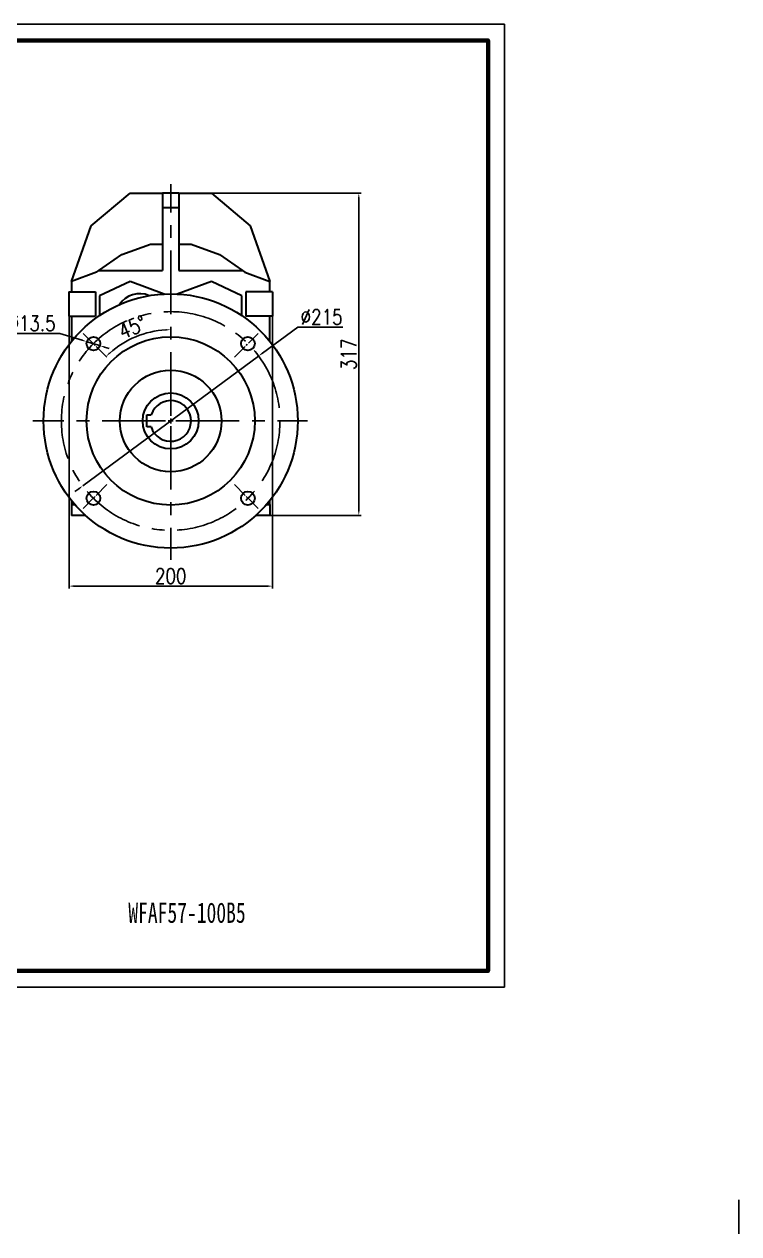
# Model space of a CAD drawing. Header units: millimetres. Extents: x 13353 to 14923, y -2887 to -1698.
# Drawn here: x 14220 to 14923, y -2887 to -1698 of the extents above; entities that cross this region are included whole.
import ezdxf

# ---------------------------------------------------------------- set-up
doc = ezdxf.new("R2010")
doc.units = ezdxf.units.MM
doc.header["$LTSCALE"] = 100
for name, pattern in [('CENTER', [2, 1.25, -0.25, 0.25, -0.25]), ('DASHED', [0.75, 0.5, -0.25]), ('EB_DASHDOT', [39, 30, -3, 3, -3])]:
    doc.linetypes.add(name, pattern=pattern)
doc.layers.get('0').update_dxf_attribs({"lineweight": 35})
for name, color, linetype in [('3中心线层', 1, 'CENTER'), ('4虚线层', 6, 'DASHED'), ('7标注层', 4, 'Continuous'), ('CAXA1', 1, 'EB_DASHDOT')]:
    doc.layers.add(name, color=color, linetype=linetype)
doc.layers.add('图眶', color=5, linetype='Continuous', lineweight=80)
doc.styles.get("Standard").update_dxf_attribs({"font": 'thenor.shx', "width": 0.707, "bigfont": 'hztxt.shx'})
doc.styles.add('TH_GBDIM', font='romans.shx', dxfattribs={"width": 0.8, "bigfont": 'gbcbig.shx'})
doc.dimstyles.new('TH_GBDIM', dxfattribs={"dimscale": 6, "dimtxt": 2.5, "dimasz": 0.8, "dimexe": 0.4, "dimexo": 0, "dimgap": 0.4, "dimtad": 1, "dimdec": 1, "dimdsep": 46, "dimtxsty": 'TH_GBDIM', "dimcen": 2.5, "dimclrd": 130, "dimclre": 130, "dimclrt": 3, "dimadec": 0, "dimazin": 0, "dimtfac": 0.714286, "dimtdec": 1, "dimtmove": 0, "dimatfit": 3, "dimfxl": 1, "dimtolj": 1, "dimtzin": 0, "dimlwd": -1, "dimlwe": -1, "dimarcsym": 0})

# ---------------------------------------------------------------- blocks, each defined once
blk = doc.blocks.new('*D29')
at = {"layer": '7标注层', "color": 130}
for p, q in [((14387.8, -1863.9), (14551.2, -1863.9)), ((14548.8, -1868.7), (14548.8, -2176.1)), ((14461.3, -2180.9), (14551.2, -2180.9))]:
    blk.add_line(p, q, dxfattribs=at)
for points in [[(14549.6, -1868.7), (14548, -1868.7), (14548.8, -1863.9)], [(14548, -2176.1), (14549.6, -2176.1), (14548.8, -2180.9)]]:
    blk.add_solid(points, dxfattribs=at)
at = {"layer": 'Defpoints', "color": 0}
for p in [(14387.8, -1863.9), (14461.3, -2180.9), (14548.8, -2180.9)]:
    blk.add_point(p, dxfattribs=at)
at = {"layer": '7标注层', "color": 3, "insert": (14538.9, -2022.4), "char_height": 15, "attachment_point": 5, "rotation": 90, "style": 'TH_GBDIM'}
blk.add_mtext('\\A1;317', dxfattribs=at)
blk = doc.blocks.new('*D33')
at = {"layer": '7标注层', "color": 130}
for p, q in [((14178.8, -2001.8), (14254.9, -2001.8)), ((14254.9, -2001.8), (14276.7, -2008.5)), ((14294.2, -2013.8), (14281.3, -2009.9)), ((14298.8, -2015.2), (14303.4, -2016.6))]:
    blk.add_line(p, q, dxfattribs=at)
for points in [[(14276.5, -2009.2), (14276.9, -2007.7), (14281.3, -2009.9)], [(14299, -2014.5), (14298.6, -2016), (14294.2, -2013.8)]]:
    blk.add_solid(points, dxfattribs=at)
at = {"layer": 'Defpoints', "color": 0}
for p in [(14281.3, -2009.9), (14294.2, -2013.8)]:
    blk.add_point(p, dxfattribs=at)
at = {"layer": '7标注层', "color": 3, "insert": (14215.6, -1991.9), "char_height": 15, "attachment_point": 5, "style": 'TH_GBDIM'}
blk.add_mtext('\\A1;4-∅13.5', dxfattribs=at)
blk = doc.blocks.new('_Closed')
at = {"color": 0, "linetype": 'ByBlock', "lineweight": -2}
for p, q in [((-1, 0.17), (0, 0)), ((-1, 0.17), (-1, -0.17)), ((0, 0), (-1, -0.17)), ((0, 0), (-1, 0))]:
    blk.add_line(p, q, dxfattribs=at)
blk = doc.blocks.new('*D34')
at = {"layer": '7标注层', "color": 130}
blk.add_arc((14363.8, -2087.9), 89.7, 93.065, 131.935, dxfattribs=at)
for points in [[(14359, -1999.1), (14359, -1997.5), (14363.8, -1998.1)], [(14303.2, -2020.5), (14304.3, -2021.7), (14300.3, -2024.4)]]:
    blk.add_solid(points, dxfattribs=at)
at = {"layer": 'Defpoints', "color": 0}
for p in [(14363.8, -1855.2), (14277.7, -2001.8), (14318.9, -2010.1), (14301.1, -2025.2), (14363.8, -2082.9)]:
    blk.add_point(p, dxfattribs=at)
at = {"layer": '7标注层', "color": 3, "insert": (14326.2, -1995.6), "char_height": 15, "attachment_point": 5, "rotation": 22.1777, "style": 'TH_GBDIM'}
blk.add_mtext('\\A1;45%%d', dxfattribs=at)
blk = doc.blocks.new('*D39')
at = {"layer": '7标注层', "color": 130}
for p, q in [((14488.9, -1995.5), (14454.1, -2021.2)), ((14533, -1995.5), (14488.9, -1995.5)), ((14277.3, -2151.7), (14450.3, -2024)), ((14273.4, -2154.6), (14269.6, -2157.4))]:
    blk.add_line(p, q, dxfattribs=at)
for points in [[(14453.6, -2020.5), (14454.6, -2021.8), (14450.3, -2024)], [(14273.9, -2155.2), (14272.9, -2153.9), (14277.3, -2151.7)]]:
    blk.add_solid(points, dxfattribs=at)
at = {"layer": 'Defpoints', "color": 0}
for p in [(14450.3, -2024), (14277.3, -2151.7)]:
    blk.add_point(p, dxfattribs=at)
at = {"layer": '7标注层', "color": 3, "insert": (14512.2, -1985.6), "char_height": 15, "attachment_point": 5, "style": 'TH_GBDIM'}
blk.add_mtext('\\A1;∅215', dxfattribs=at)
blk = doc.blocks.new('*D146')
at = {"layer": '7标注层', "color": 130}
for p, q in [((14263.8, -1984.9), (14263.8, -2252.7)), ((14463.8, -1984.9), (14463.8, -2252.7)), ((14268.6, -2250.3), (14459, -2250.3))]:
    blk.add_line(p, q, dxfattribs=at)
for points in [[(14268.6, -2249.5), (14268.6, -2251.1), (14263.8, -2250.3)], [(14459, -2251.1), (14459, -2249.5), (14463.8, -2250.3)]]:
    blk.add_solid(points, dxfattribs=at)
at = {"layer": 'Defpoints', "color": 0}
for p in [(14263.8, -1984.9), (14463.8, -1984.9), (14463.8, -2250.3)]:
    blk.add_point(p, dxfattribs=at)
at = {"layer": '7标注层', "color": 3, "insert": (14363.8, -2240.4), "char_height": 15, "attachment_point": 5, "style": 'TH_GBDIM'}
blk.add_mtext('\\A1;200', dxfattribs=at)

msp = doc.modelspace()

# ---------------------------------------------------------------- linework, layer by layer
at = {"color": 7, "linetype": 'Continuous'}
for p, q in [((14285.636, -1895.865), (14323.772, -1863.865)), ((14323.772, -1863.865), (14355.772, -1863.865)), ((14355.772, -1863.865), (14355.772, -1878.299)), ((14371.772, -1863.865), (14355.772, -1863.865)), ((14371.772, -1863.865), (14403.772, -1863.865)), ((14371.772, -1863.865), (14371.772, -1878.299)), ((14403.772, -1863.865), (14441.908, -1895.865)), ((14355.772, -1878.299), (14355.772, -1939.846)), ((14371.772, -1878.299), (14355.772, -1878.299)), ((14371.772, -1878.299), (14371.772, -1939.846)), ((14266.272, -1950.865), (14285.636, -1895.865)), ((14441.908, -1895.865), (14461.272, -1950.865)), ((14315.772, -1924.056), (14343.772, -1913.865)), ((14343.772, -1913.865), (14355.772, -1913.865)), ((14371.772, -1913.865), (14383.772, -1913.865)), ((14383.772, -1913.865), (14411.772, -1924.056)), ((14293.222, -1939.846), (14315.772, -1924.056)), ((14411.772, -1924.056), (14434.322, -1939.846)), ((14290.772, -1941.562), (14266.272, -1950.865)), ((14290.772, -1941.562), (14293.222, -1939.846)), ((14293.222, -1939.846), (14355.772, -1939.846)), ((14323.772, -1950.806), (14293.772, -1964.796)), ((14357.356, -1963.03), (14323.772, -1950.806)), ((14403.772, -1950.806), (14370.188, -1963.03)), ((14371.772, -1939.846), (14434.322, -1939.846)), ((14433.772, -1964.796), (14403.772, -1950.806)), ((14434.322, -1939.846), (14436.772, -1941.562)), ((14436.772, -1941.562), (14461.272, -1950.865)), ((14263.772, -1960.865), (14263.772, -1984.865)), ((14263.772, -1960.865), (14289.772, -1960.865)), ((14266.272, -1950.865), (14266.272, -1960.865)), ((14289.772, -1960.865), (14289.772, -1984.865)), ((14463.772, -1960.865), (14437.772, -1960.865)), ((14437.772, -1960.865), (14437.772, -1984.865)), ((14461.272, -1960.865), (14461.272, -1950.865)), ((14463.772, -1960.865), (14463.772, -1984.865)), ((14293.772, -1964.796), (14293.772, -1984.304)), ((14433.772, -1984.304), (14433.772, -1964.796)), ((14263.772, -1984.865), (14289.772, -1984.865)), ((14266.272, -1984.865), (14266.272, -2009.643)), ((14463.772, -1984.865), (14437.772, -1984.865)), ((14461.272, -2009.643), (14461.272, -1984.865)), ((14266.272, -2166.088), (14266.272, -2169.865)), ((14266.272, -2169.865), (14269.427, -2169.865)), ((14266.272, -2169.865), (14266.272, -2180.865)), ((14458.117, -2169.865), (14461.272, -2169.865)), ((14461.272, -2169.865), (14461.272, -2166.088)), ((14461.272, -2169.865), (14461.272, -2180.865)), ((14280.249, -2180.865), (14266.272, -2180.865)), ((14461.272, -2180.865), (14447.294, -2180.865))]:
    msp.add_line(p, q, dxfattribs=at)
for p, q in [((14340.37, -2093.749), (14340.37, -2081.749)), ((14340.37, -2081.749), (14344.73, -2081.749)), ((14344.657, -2093.749), (14340.37, -2093.749))]:
    msp.add_line(p, q)
for centre, radius in [((14363.772, -2087.865), 125), ((14287.758, -2011.851), 6.75), ((14363.772, -2087.865), 82.71), ((14439.786, -2011.851), 6.75), ((14363.772, -2087.865), 50), ((14287.758, -2163.879), 6.75), ((14439.786, -2163.879), 6.75)]:
    msp.add_circle(centre, radius, dxfattribs=at)
msp.add_circle((14363.772, -2087.865), 27.5)
msp.add_arc((14333.143, -1986.185), 23.5, 66.273073, 147.254685, dxfattribs=at)
msp.add_arc((14363.772, -2087.865), 20, 197.109309, 162.193436)
at = {"layer": '3中心线层', "ltscale": 0.5}
for p, q in [((14363.772, -2082.865), (14363.772, -1855.159)), ((14358.772, -2087.865), (14228.271, -2087.865)), ((14363.772, -2092.865), (14363.772, -2224.532)), ((14368.772, -2087.865), (14498.233, -2087.865))]:
    msp.add_line(p, q, dxfattribs=at)
at = {"layer": '3中心线层'}
for q in [(14361.272, -2087.865), (14363.772, -2085.365), (14363.772, -2090.365), (14366.272, -2087.865)]:
    msp.add_line((14363.772, -2087.865), q, dxfattribs=at)
at = {"layer": '3中心线层', "ltscale": 0.5}
msp.add_circle((14363.772, -2087.865), 107.5, dxfattribs=at)
at = {"layer": '4虚线层'}
msp.add_line((14922.516, -2853.721), (14922.516, -2887.227), dxfattribs=at)
at = {"layer": '7标注层'}
msp.add_lwpolyline([(13352.813, -2644.644), (14691.948, -2644.644), (14691.948, -1697.684), (13352.813, -1697.684)], close=True, dxfattribs=at)
at = {"layer": 'CAXA1', "ltscale": 0.005}
for p, q in [((14301.144, -2025.238), (14277.715, -2001.808)), ((14426.4, -2025.238), (14449.829, -2001.808)), ((14301.144, -2150.493), (14277.715, -2173.922)), ((14426.4, -2150.493), (14449.829, -2173.922))]:
    msp.add_line(p, q, dxfattribs=at)
at = {"layer": '图眶'}
msp.add_lwpolyline([(13432.523, -2628.702), (14676.006, -2628.702), (14676.006, -1713.626), (13432.523, -1713.626)], close=True, dxfattribs=at)

# ---------------------------------------------------------------- texts
at = {"layer": '7标注层', "insert": (14322.095, -2561.425), "char_height": 20, "width": 680.62748, "attachment_point": 1}
msp.add_mtext('{\\fFangSong|b0|i0|c134|p49;WFAF57-100B5\\P}', dxfattribs=at)

# ---------------------------------------------------------------- dimensions: what is measured, and where the dimension line sits
at = {"layer": '7标注层'}
dim = msp.add_angular_dim_2l(base=(14318.901, -2010.147), line1=((14363.772, -2082.865), (14363.772, -1855.159)), line2=((14301.144, -2025.238), (14277.715, -2001.808)), dimstyle='TH_GBDIM', override={"dimblk1": 'Closed', "dimblk2": 'Closed'}, dxfattribs=at)
dim.commit()
dim.dimension.update_dxf_attribs({"geometry": '*D34', "text_midpoint": (14329.897, -2004.764), "dimtype": 162})
dim = msp.add_linear_dim(base=(14548.755, -2180.865), p1=(14387.772, -1863.865), p2=(14461.272, -2180.865), angle=90, dimstyle='TH_GBDIM', dxfattribs=at)
dim.commit()
dim.dimension.update_dxf_attribs({"geometry": '*D29', "text_midpoint": (14538.855, -2022.365)})
dim = msp.add_diameter_dim_2p(p1=(14294.212, -2013.829), p2=(14281.304, -2009.874), text='4-<>', dimstyle='TH_GBDIM', override={"dimtoh": 1, "dimblk1": 'Closed', "dimblk2": 'Closed', "dimatfit": 1}, dxfattribs=at)
dim.commit()
dim.dimension.update_dxf_attribs({"geometry": '*D33', "text_midpoint": (14215.609, -2001.774), "dimtype": 163})
dim = msp.add_linear_dim(base=(14463.772, -2250.283), p1=(14263.772, -1984.865), p2=(14463.772, -1984.865), dimstyle='TH_GBDIM', dxfattribs=at)
dim.commit()
dim.dimension.update_dxf_attribs({"geometry": '*D146', "text_midpoint": (14363.772, -2240.383)})
dim = msp.add_diameter_dim_2p(p1=(14277.284, -2151.709), p2=(14450.26, -2024.022), dimstyle='TH_GBDIM', override={"dimtoh": 1, "dimtxsty": 'TH_GBDIM', "dimblk1": 'Closed', "dimblk2": 'Closed', "dimatfit": 1}, dxfattribs=at)
dim.commit()
dim.dimension.update_dxf_attribs({"geometry": '*D39', "text_midpoint": (14512.152, -1995.503), "dimtype": 163})

doc.saveas('drawing.dxf')
